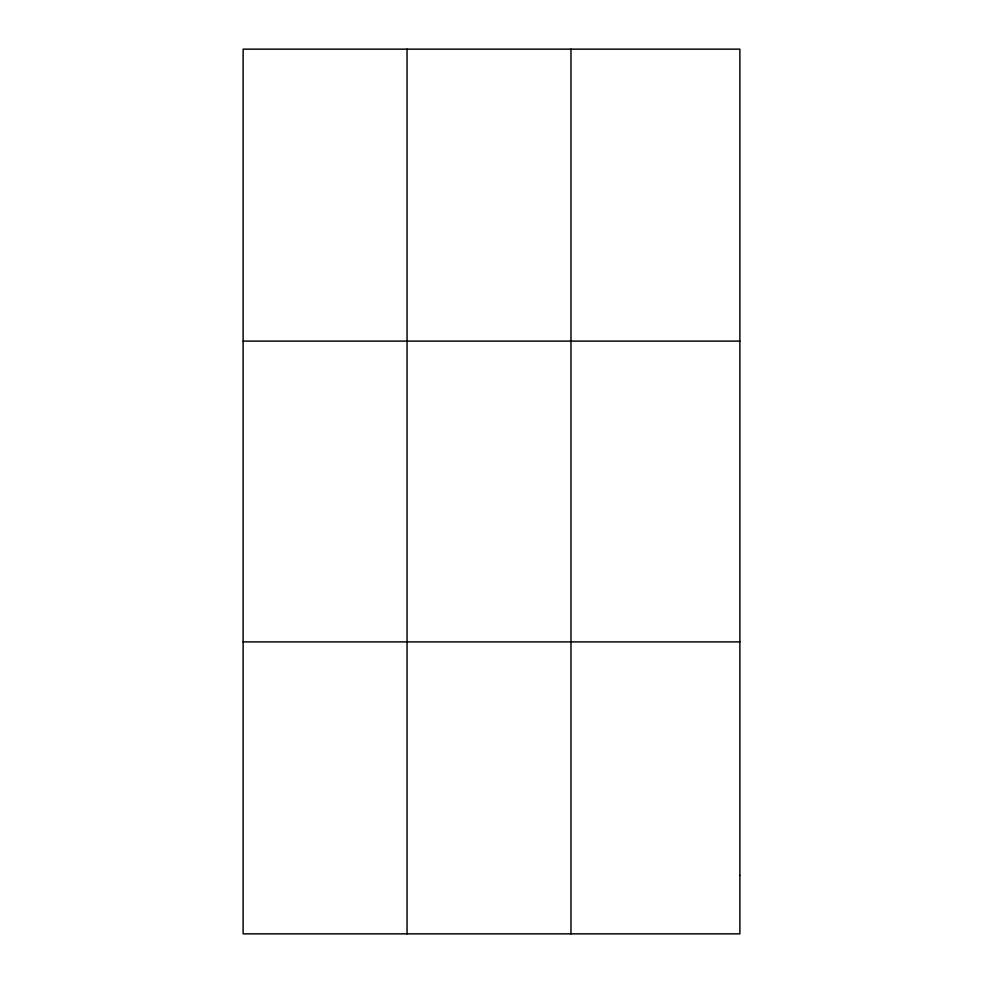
<?xml version="1.0" encoding="UTF-8"?>
<svg xmlns="http://www.w3.org/2000/svg" width="983" height="983" viewBox="0 0 983 983"><rect width="100%" height="100%" fill="white"/><g stroke="black" fill="none" stroke-linecap="round" stroke-linejoin="round"><path stroke-width="1.47" d="M407.048 933.85L407.048 49.15M570.976 933.85L570.976 49.15M243.12 341.101L739.88 341.101M243.12 641.899L739.88 641.899M739.88 875.46L739.88 933.85L243.12 933.85L243.12 49.15L739.88 49.15L739.88 875.46"/></g></svg>
